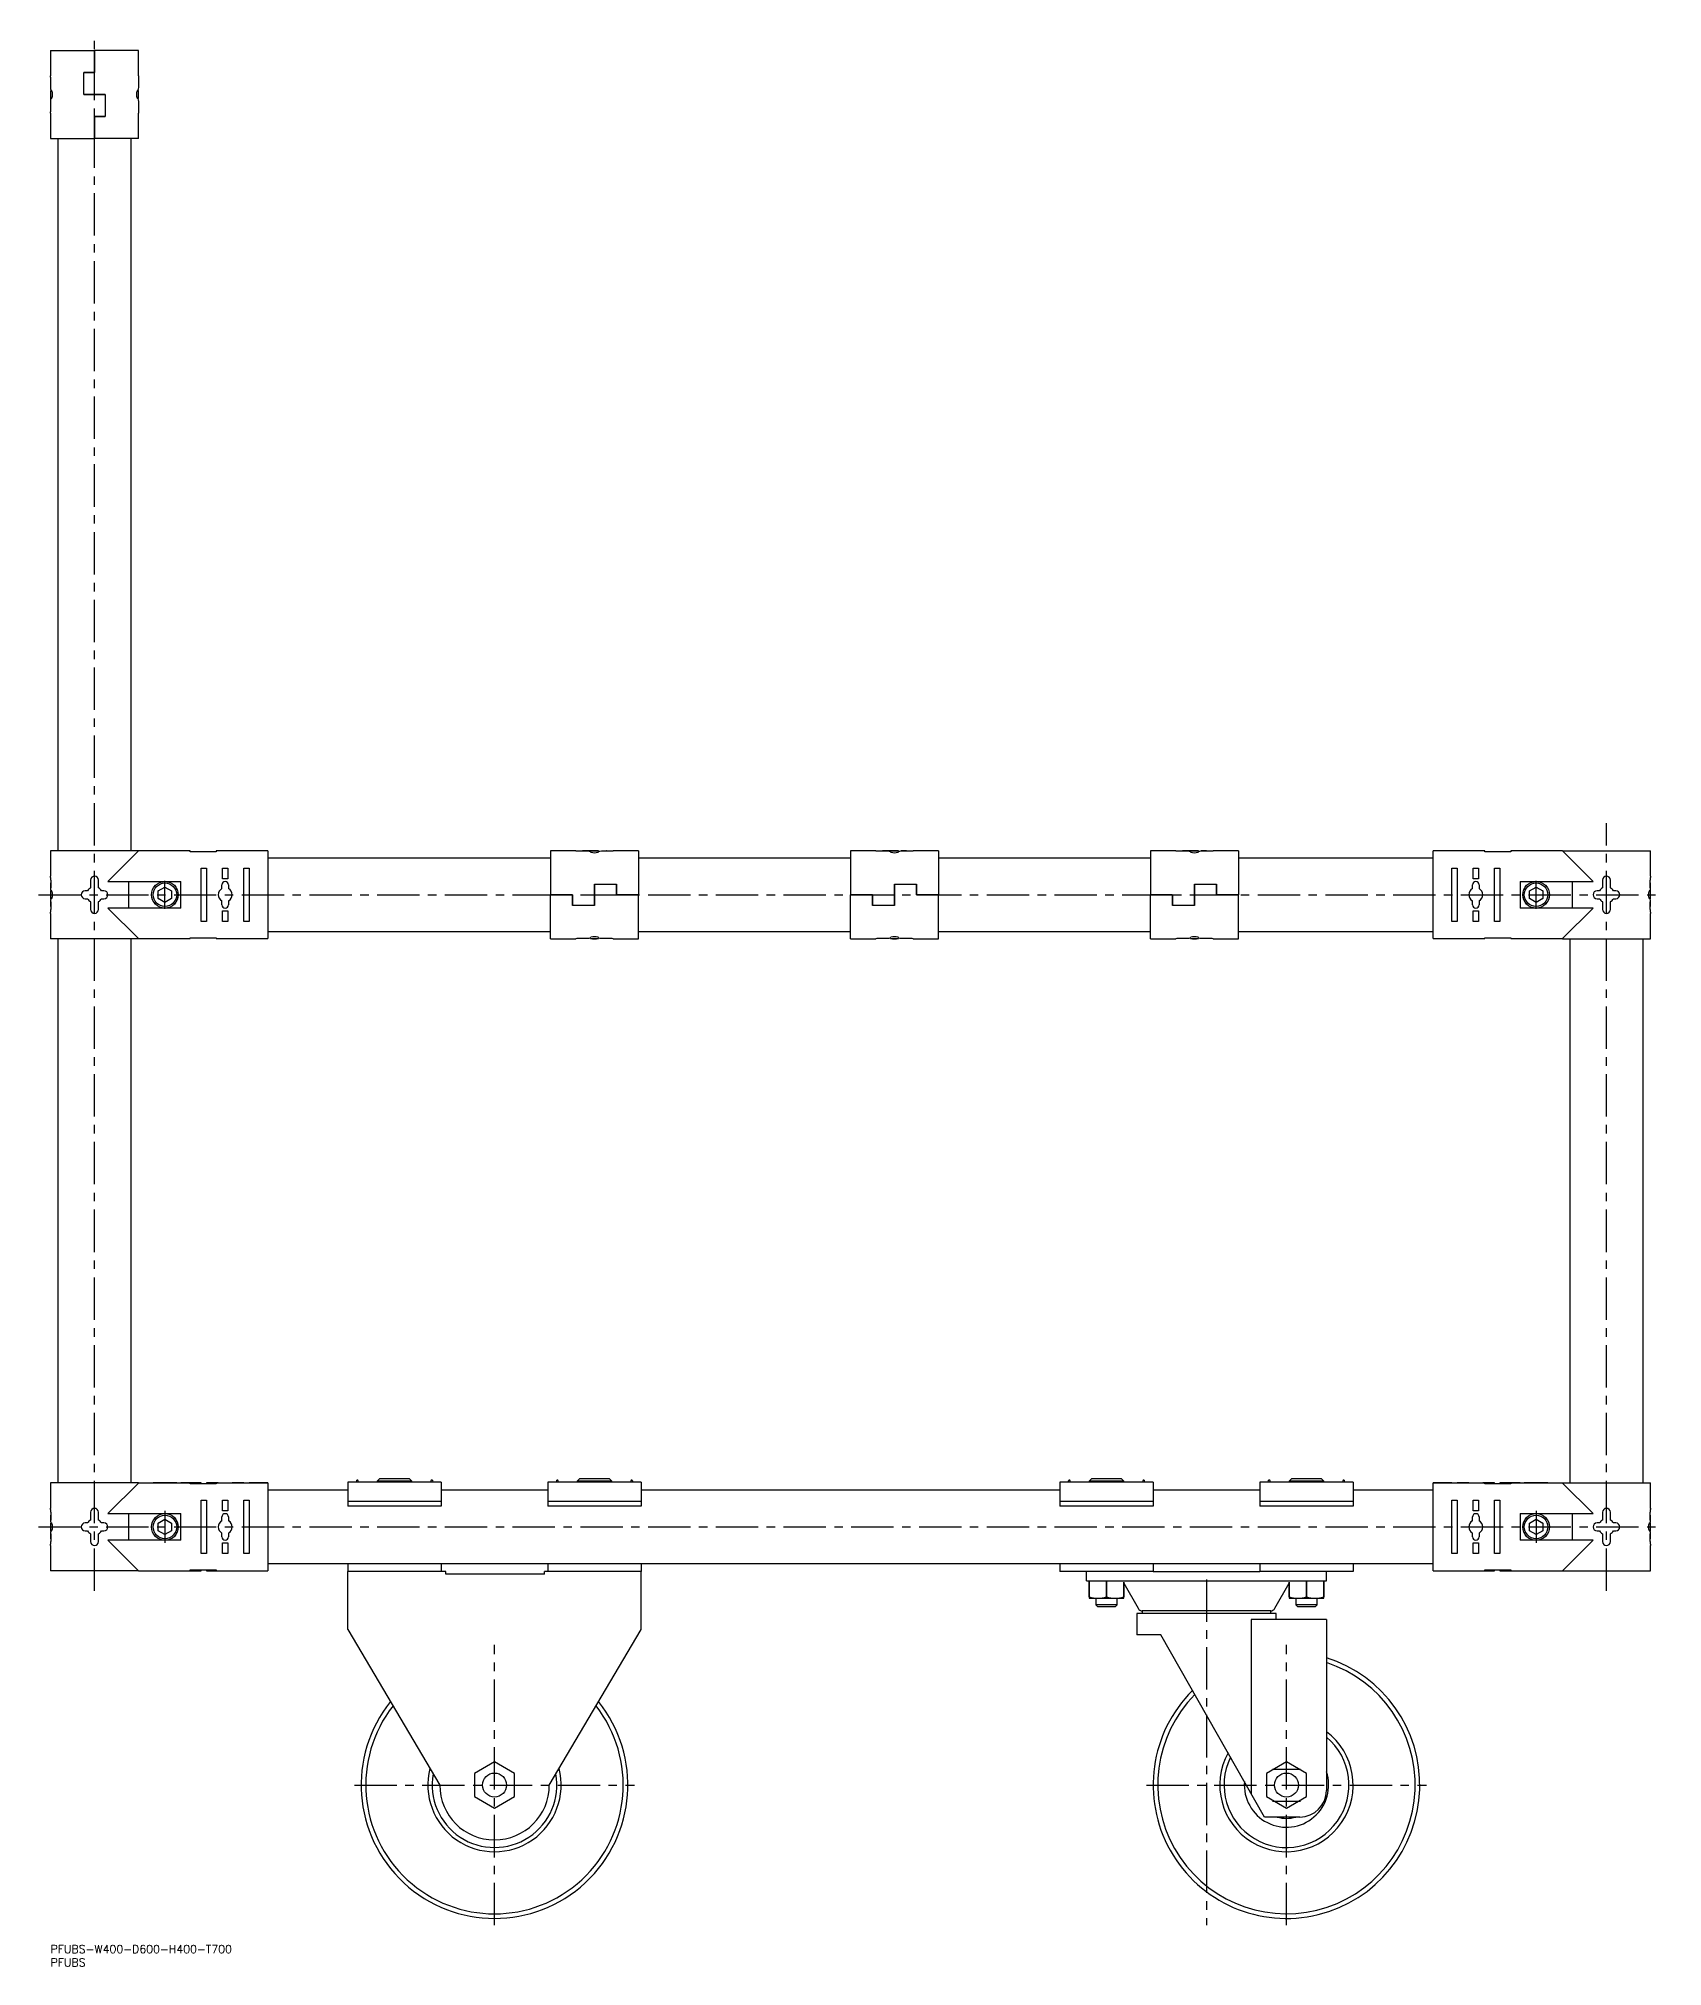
# Model space of a CAD drawing. Extents: x -4 to 1194, y -14 to 1252.
# Drawn here: x -4 to 604, y -8 to 715 of the extents above; entities that cross this region are included whole.
import ezdxf

# ---------------------------------------------------------------- set-up
doc = ezdxf.new("R2010")
doc.units = 0
doc.header["$LTSCALE"] = 0.5
doc.linetypes.add('CENTER', pattern=[50.8, 31.75, -6.35, 6.35, -6.35])
for name, color, linetype in [('MSM_CENTER', 1, 'CENTER'), ('MSM_CONTINUOUS', 7, 'CONTINUOUS'), ('MSM_PART_NUMBER', 7, 'CONTINUOUS')]:
    doc.layers.add(name, color=color, linetype=linetype)
doc.styles.get("Standard").update_dxf_attribs({"font": 'txt.shx', "height": 3, "bigfont": 'bigfont.shx'})

msp = doc.modelspace()

# ---------------------------------------------------------------- linework, layer by layer
at = {"layer": 'MSM_CENTER'}
for p, q in [((16.5, 132.82), (16.5, 714.7)), ((583.5, 132.82), (583.5, 420.6)), ((42.9, 388.5), (42.9, 399)), ((557.1, 388.5), (557.1, 399)), ((-4.5, 393.75), (604.5, 393.75)), ((42.9, 162.75), (42.9, 150.75)), ((557.1, 162.75), (557.1, 150.75)), ((-4.5, 156.75), (604.5, 156.75)), ((433.5, 137.06), (433.5, 7.5)), ((166.5, 7.5), (166.5, 112.5)), ((463.5, 7.5), (463.5, 112.5)), ((458.25, 66), (468.75, 66)), ((114, 60), (219, 60)), ((411, 60), (516, 60)), ((458.25, 54), (468.75, 54))]:
    msp.add_line(p, q, dxfattribs=at)
at = {"layer": 'MSM_CONTINUOUS'}
for p, q in [((0, 710.25), (0, 700.73)), ((0, 710.25), (16.5, 710.25)), ((16.5, 710.25), (16.5, 702)), ((33, 710.25), (16.5, 710.25)), ((16.5, 702), (16.5, 710.25)), ((33, 700.73), (33, 710.25)), ((16.5, 702), (12.5, 702)), ((12.5, 693.75), (12.5, 702)), ((12.5, 693.75), (12.5, 702)), ((12.5, 702), (16.5, 702)), ((0.07, 698.22), (0, 698.15)), ((0, 698.15), (0, 696.15)), ((0, 695.1), (0, 689.35)), ((0.07, 696.35), (0.07, 699.25)), ((0.07, 695.25), (0.38, 695.25)), ((32.93, 695.25), (32.62, 695.25)), ((32.93, 699.25), (32.93, 696.35)), ((0, 689.35), (0.07, 689.28)), ((0, 686.77), (0, 677.25)), ((0.07, 692.25), (0.38, 692.25)), ((0.07, 688.25), (0.07, 691.15)), ((12.5, 693.75), (20.5, 693.75)), ((20.5, 693.75), (12.5, 693.75)), ((20.5, 693.75), (20.5, 685.5)), ((20.5, 693.75), (20.5, 685.5)), ((32.93, 692.25), (32.62, 692.25)), ((32.93, 691.15), (32.93, 688.25)), ((33, 677.25), (33, 686.77)), ((16.5, 685.5), (16.5, 677.25)), ((20.5, 685.5), (16.5, 685.5)), ((16.5, 677.25), (16.5, 685.5)), ((16.5, 685.5), (20.5, 685.5)), ((0, 677.25), (16.5, 677.25)), ((2.75, 677.25), (2.75, 410.25)), ((33, 677.25), (16.5, 677.25)), ((30.25, 410.25), (30.25, 677.25)), ((32.93, 410.25), (0, 410.25)), ((0, 410.25), (0, 400.73)), ((32.93, 410.18), (21.5, 398.75)), ((32.93, 410.25), (32.93, 410.18)), ((52.4, 410.18), (32.93, 410.18)), ((52.4, 409.87), (52.4, 410.18)), ((62.1, 409.87), (52.4, 409.87)), ((81.5, 410.18), (62.1, 410.18)), ((62.1, 410.18), (62.1, 409.87)), ((81.5, 410.18), (81.5, 377.32)), ((187.5, 407.5), (81.5, 407.5)), ((197.02, 410.25), (187.5, 410.25)), ((187.5, 410.25), (187.5, 393.75)), ((198.5, 410.18), (201.4, 410.18)), ((199.6, 410.25), (199.53, 410.18)), ((205.35, 410.25), (199.6, 410.25)), ((202.5, 410.18), (202.5, 409.87)), ((202.5, 410.18), (205.5, 410.18)), ((202.5, 409.87), (202.51, 409.84)), ((202.5, 409.87), (202.51, 409.84)), ((202.51, 409.84), (202.65, 409.72)), ((202.51, 409.84), (202.65, 409.72)), ((205.49, 409.84), (205.35, 409.72)), ((205.5, 409.87), (205.49, 409.84)), ((205.5, 410.18), (205.5, 409.87)), ((206.6, 410.18), (209.5, 410.18)), ((208.47, 410.18), (208.4, 410.25)), ((220.5, 410.25), (210.98, 410.25)), ((220.5, 410.25), (220.5, 393.75)), ((300, 407.5), (220.5, 407.5)), ((309.52, 410.25), (300, 410.25)), ((300, 410.25), (300, 393.75)), ((311, 410.18), (313.9, 410.18)), ((312.1, 410.25), (312.03, 410.18)), ((317.95, 410.25), (312.1, 410.25)), ((315, 410.18), (315, 409.87)), ((315, 410.18), (318, 410.18)), ((315, 409.87), (315.01, 409.84)), ((315, 409.87), (315.01, 409.84)), ((315.01, 409.84), (315.15, 409.72)), ((315.01, 409.84), (315.15, 409.72)), ((317.99, 409.84), (317.85, 409.72)), ((318, 409.87), (317.99, 409.84)), ((318, 410.18), (318, 409.87)), ((320.9, 410.25), (318.9, 410.25)), ((319.1, 410.18), (322, 410.18)), ((320.97, 410.18), (320.9, 410.25)), ((333, 410.25), (323.48, 410.25)), ((333, 410.25), (333, 393.75)), ((412.5, 407.5), (333, 407.5)), ((422.02, 410.25), (412.5, 410.25)), ((412.5, 410.25), (412.5, 393.75)), ((423.5, 410.18), (426.4, 410.18)), ((424.6, 410.25), (424.53, 410.18)), ((430.45, 410.25), (424.6, 410.25)), ((427.5, 410.18), (427.5, 409.87)), ((427.5, 410.18), (430.5, 410.18)), ((427.5, 409.87), (427.51, 409.84)), ((427.5, 409.87), (427.51, 409.84)), ((427.51, 409.84), (427.65, 409.72)), ((427.51, 409.84), (427.65, 409.72)), ((430.49, 409.84), (430.35, 409.72)), ((430.5, 409.87), (430.49, 409.84)), ((430.5, 410.18), (430.5, 409.87)), ((433.4, 410.25), (431.4, 410.25)), ((431.6, 410.18), (434.5, 410.18)), ((433.47, 410.18), (433.4, 410.25)), ((445.5, 410.25), (435.98, 410.25)), ((445.5, 410.25), (445.5, 393.75)), ((518.5, 407.5), (445.5, 407.5)), ((537.9, 410.18), (518.5, 410.18)), ((518.5, 377.32), (518.5, 410.18)), ((537.9, 409.87), (537.9, 410.18)), ((547.6, 409.87), (537.9, 409.87)), ((567.07, 410.18), (547.6, 410.18)), ((547.6, 410.18), (547.6, 409.87)), ((567.07, 410.25), (600, 410.25)), ((567.07, 410.18), (567.07, 410.25)), ((578.5, 398.75), (567.07, 410.18)), ((600, 400.73), (600, 410.25)), ((0.07, 398.22), (0, 398.15)), ((0, 398.15), (0, 396.06)), ((0.07, 399.25), (0.07, 396.35)), ((15, 399.25), (15, 396.35)), ((18, 396.35), (18, 399.25)), ((21.5, 398.75), (48.9, 398.75)), ((29.23, 398.75), (29.23, 388.75)), ((48.9, 388.75), (48.9, 398.75)), ((56.5, 383.75), (56.5, 403.75)), ((56.5, 403.75), (58.5, 403.75)), ((58.5, 403.75), (58.5, 383.75)), ((64.25, 396.03), (64.25, 397.5)), ((64.5, 399.75), (64.5, 403.75)), ((64.5, 403.75), (66.5, 403.75)), ((66.5, 399.75), (64.5, 399.75)), ((66.5, 403.75), (66.5, 399.75)), ((66.75, 397.5), (66.75, 396.03)), ((72.5, 383.75), (72.5, 403.75)), ((72.5, 403.75), (74.5, 403.75)), ((74.5, 403.75), (74.5, 383.75)), ((204, 397.75), (204, 389.75)), ((204, 397.75), (212.25, 397.75)), ((204, 389.75), (204, 397.75)), ((204, 397.75), (212.25, 397.75)), ((212.25, 393.75), (212.25, 397.75)), ((212.25, 397.75), (212.25, 393.75)), ((316.5, 397.75), (324.75, 397.75)), ((316.5, 397.75), (316.5, 389.75)), ((316.5, 389.75), (316.5, 397.75)), ((316.5, 397.75), (324.75, 397.75)), ((324.75, 393.75), (324.75, 397.75)), ((324.75, 397.75), (324.75, 393.75)), ((429, 397.75), (429, 389.75)), ((429, 397.75), (437.25, 397.75)), ((429, 389.75), (429, 397.75)), ((429, 397.75), (437.25, 397.75)), ((437.25, 393.75), (437.25, 397.75)), ((437.25, 397.75), (437.25, 393.75)), ((525.5, 383.75), (525.5, 403.75)), ((525.5, 403.75), (527.5, 403.75)), ((527.5, 403.75), (527.5, 383.75)), ((533.25, 396.03), (533.25, 397.5)), ((533.5, 399.75), (533.5, 403.75)), ((533.5, 403.75), (535.5, 403.75)), ((535.5, 399.75), (533.5, 399.75)), ((535.5, 403.75), (535.5, 399.75)), ((535.75, 397.5), (535.75, 396.03)), ((541.5, 383.75), (541.5, 403.75)), ((541.5, 403.75), (543.5, 403.75)), ((543.5, 403.75), (543.5, 383.75)), ((551.1, 398.75), (551.1, 388.75)), ((551.1, 398.75), (578.5, 398.75)), ((570.77, 388.75), (570.77, 398.75)), ((582, 399.25), (582, 396.35)), ((585, 396.35), (585, 399.25)), ((599.93, 396.35), (599.93, 399.25)), ((600, 398.15), (599.93, 398.22)), ((600, 396.06), (600, 398.15)), ((0, 395.29), (0, 392.07)), ((0, 391.44), (0, 389.35)), ((0.07, 391.15), (0.07, 388.25)), ((0.21, 395.25), (0.38, 395.25)), ((0.38, 392.25), (0.21, 392.25)), ((13.9, 395.25), (13, 395.25)), ((13, 392.25), (13.9, 392.25)), ((15, 391.15), (15, 388.25)), ((18, 388.25), (18, 391.15)), ((20, 395.25), (19.1, 395.25)), ((19.1, 392.25), (20, 392.25)), ((40.4, 395.19), (42.9, 396.64)), ((40.4, 392.31), (40.4, 395.19)), ((42.9, 390.86), (40.4, 392.31)), ((42.9, 396.64), (45.4, 395.19)), ((45.4, 392.31), (42.9, 390.86)), ((45.4, 395.19), (45.4, 392.31)), ((64.25, 390), (64.25, 391.47)), ((66.75, 391.47), (66.75, 390)), ((195.75, 393.75), (187.5, 393.75)), ((187.5, 377.25), (187.5, 393.75)), ((187.5, 393.75), (195.75, 393.75)), ((195.75, 389.75), (195.75, 393.75)), ((195.75, 393.75), (195.75, 389.75)), ((220.5, 393.75), (212.25, 393.75)), ((212.25, 393.75), (220.5, 393.75)), ((220.5, 377.25), (220.5, 393.75)), ((308.25, 393.75), (300, 393.75)), ((300, 377.25), (300, 393.75)), ((300, 393.75), (308.25, 393.75)), ((308.25, 389.75), (308.25, 393.75)), ((308.25, 393.75), (308.25, 389.75)), ((333, 393.75), (324.75, 393.75)), ((324.75, 393.75), (333, 393.75)), ((333, 377.25), (333, 393.75)), ((420.75, 393.75), (412.5, 393.75)), ((412.5, 377.25), (412.5, 393.75)), ((412.5, 393.75), (420.75, 393.75)), ((420.75, 389.75), (420.75, 393.75)), ((420.75, 393.75), (420.75, 389.75)), ((445.5, 393.75), (437.25, 393.75)), ((437.25, 393.75), (445.5, 393.75)), ((445.5, 377.25), (445.5, 393.75)), ((533.25, 390), (533.25, 391.47)), ((535.75, 391.47), (535.75, 390)), ((554.6, 395.19), (557.1, 396.64)), ((554.6, 392.31), (554.6, 395.19)), ((557.1, 390.86), (554.6, 392.31)), ((557.1, 396.64), (559.6, 395.19)), ((559.6, 392.31), (557.1, 390.86)), ((559.6, 395.19), (559.6, 392.31)), ((580.9, 395.25), (580, 395.25)), ((580, 392.25), (580.9, 392.25)), ((582, 391.15), (582, 388.25)), ((585, 388.25), (585, 391.15)), ((587, 395.25), (586.1, 395.25)), ((586.1, 392.25), (587, 392.25)), ((599.62, 395.25), (599.79, 395.25)), ((599.79, 392.25), (599.62, 392.25)), ((599.93, 388.25), (599.93, 391.15)), ((600, 392.21), (600, 395.43)), ((600, 389.35), (600, 391.44)), ((0, 389.35), (0.07, 389.28)), ((0, 386.77), (0, 377.25)), ((48.9, 388.75), (21.5, 388.75)), ((21.5, 388.75), (32.93, 377.32)), ((58.5, 383.75), (56.5, 383.75)), ((64.5, 383.75), (64.5, 387.75)), ((64.5, 387.75), (66.5, 387.75)), ((66.5, 383.75), (64.5, 383.75)), ((66.5, 387.75), (66.5, 383.75)), ((74.5, 383.75), (72.5, 383.75)), ((204, 389.75), (195.75, 389.75)), ((204, 389.75), (195.75, 389.75)), ((316.5, 389.75), (308.25, 389.75)), ((316.5, 389.75), (308.25, 389.75)), ((429, 389.75), (420.75, 389.75)), ((429, 389.75), (420.75, 389.75)), ((527.5, 383.75), (525.5, 383.75)), ((533.5, 387.75), (535.5, 387.75)), ((533.5, 383.75), (533.5, 387.75)), ((535.5, 383.75), (533.5, 383.75)), ((535.5, 387.75), (535.5, 383.75)), ((543.5, 383.75), (541.5, 383.75)), ((578.5, 388.75), (551.1, 388.75)), ((567.07, 377.32), (578.5, 388.75)), ((599.93, 389.28), (600, 389.35)), ((600, 377.25), (600, 386.77)), ((32.93, 377.25), (0, 377.25)), ((2.75, 377.25), (2.75, 173.25)), ((30.25, 173.25), (30.25, 377.25)), ((32.93, 377.32), (52.4, 377.32)), ((32.93, 377.32), (32.93, 377.25)), ((52.4, 377.32), (52.4, 377.63)), ((52.4, 377.63), (62.1, 377.63)), ((62.1, 377.63), (62.1, 377.32)), ((62.1, 377.32), (81.5, 377.32)), ((81.5, 380), (187.5, 380)), ((187.5, 377.25), (197.02, 377.25)), ((201.4, 377.32), (198.5, 377.32)), ((202.5, 377.63), (202.51, 377.66)), ((202.5, 377.63), (202.51, 377.66)), ((202.5, 377.32), (202.5, 377.63)), ((202.5, 377.32), (205.5, 377.32)), ((202.51, 377.66), (202.65, 377.78)), ((202.51, 377.66), (202.65, 377.78)), ((205.49, 377.66), (205.35, 377.78)), ((205.5, 377.63), (205.49, 377.66)), ((205.5, 377.32), (205.5, 377.63)), ((209.5, 377.32), (206.6, 377.32)), ((210.98, 377.25), (220.5, 377.25)), ((220.5, 380), (300, 380)), ((300, 377.25), (309.52, 377.25)), ((313.9, 377.32), (311, 377.32)), ((315, 377.63), (315.01, 377.66)), ((315, 377.63), (315.01, 377.66)), ((315, 377.32), (315, 377.63)), ((315, 377.32), (318, 377.32)), ((315.01, 377.66), (315.15, 377.78)), ((315.01, 377.66), (315.15, 377.78)), ((317.99, 377.66), (317.85, 377.78)), ((318, 377.63), (317.99, 377.66)), ((318, 377.32), (318, 377.63)), ((322, 377.32), (319.1, 377.32)), ((323.48, 377.25), (333, 377.25)), ((333, 380), (412.5, 380)), ((412.5, 377.25), (422.02, 377.25)), ((426.4, 377.32), (423.5, 377.32)), ((427.5, 377.63), (427.51, 377.66)), ((427.5, 377.63), (427.51, 377.66)), ((427.5, 377.32), (427.5, 377.63)), ((427.5, 377.32), (430.5, 377.32)), ((427.51, 377.66), (427.65, 377.78)), ((427.51, 377.66), (427.65, 377.78)), ((430.49, 377.66), (430.35, 377.78)), ((430.5, 377.63), (430.49, 377.66)), ((430.5, 377.32), (430.5, 377.63)), ((434.5, 377.32), (431.6, 377.32)), ((435.98, 377.25), (445.5, 377.25)), ((445.5, 380), (518.5, 380)), ((518.5, 377.32), (537.9, 377.32)), ((537.9, 377.32), (537.9, 377.63)), ((537.9, 377.63), (547.6, 377.63)), ((547.6, 377.63), (547.6, 377.32)), ((547.6, 377.32), (567.07, 377.32)), ((567.07, 377.25), (567.07, 377.32)), ((567.07, 377.25), (600, 377.25)), ((569.75, 377.25), (569.75, 173.25)), ((597.25, 173.25), (597.25, 377.25)), ((111.5, 173.5), (111.5, 164.6)), ((146.5, 173.5), (111.5, 173.5)), ((114.69, 173.5), (114.82, 174.25)), ((115.2, 174.25), (114.82, 174.25)), ((115.49, 173.5), (115.2, 174.25)), ((123.37, 174.75), (122.5, 173.88)), ((122.5, 173.88), (122.5, 173.5)), ((135.5, 173.88), (122.5, 173.88)), ((134.63, 174.75), (123.37, 174.75)), ((135.5, 173.88), (134.63, 174.75)), ((135.5, 173.5), (135.5, 173.88)), ((142.8, 174.25), (142.51, 173.5)), ((143.18, 174.25), (142.8, 174.25)), ((143.18, 174.25), (143.31, 173.5)), ((146.5, 173.5), (146.5, 164.6)), ((186.5, 173.5), (186.5, 164.6)), ((221.5, 173.5), (186.5, 173.5)), ((189.69, 173.5), (189.82, 174.25)), ((190.2, 174.25), (189.82, 174.25)), ((190.49, 173.5), (190.2, 174.25)), ((198.37, 174.75), (197.5, 173.88)), ((197.5, 173.88), (197.5, 173.5)), ((210.5, 173.88), (197.5, 173.88)), ((209.63, 174.75), (198.37, 174.75)), ((210.5, 173.88), (209.63, 174.75)), ((210.5, 173.5), (210.5, 173.88)), ((217.8, 174.25), (217.51, 173.5)), ((218.18, 174.25), (217.8, 174.25)), ((218.18, 174.25), (218.31, 173.5)), ((221.5, 173.5), (221.5, 164.6)), ((413.5, 173.5), (378.5, 173.5)), ((378.5, 173.5), (378.5, 164.6)), ((381.69, 173.5), (381.82, 174.25)), ((382.2, 174.25), (381.82, 174.25)), ((382.49, 173.5), (382.2, 174.25)), ((390.37, 174.75), (389.5, 173.88)), ((389.5, 173.88), (389.5, 173.5)), ((402.5, 173.88), (389.5, 173.88)), ((401.63, 174.75), (390.37, 174.75)), ((402.5, 173.88), (401.63, 174.75)), ((402.5, 173.5), (402.5, 173.88)), ((409.8, 174.25), (409.51, 173.5)), ((410.18, 174.25), (409.8, 174.25)), ((410.18, 174.25), (410.31, 173.5)), ((413.5, 173.5), (413.5, 164.6)), ((488.5, 173.5), (453.5, 173.5)), ((453.5, 173.5), (453.5, 164.6)), ((456.69, 173.5), (456.82, 174.25)), ((457.2, 174.25), (456.82, 174.25)), ((457.49, 173.5), (457.2, 174.25)), ((465.37, 174.75), (464.5, 173.88)), ((464.5, 173.88), (464.5, 173.5)), ((477.5, 173.88), (464.5, 173.88)), ((476.63, 174.75), (465.37, 174.75)), ((477.5, 173.88), (476.63, 174.75)), ((477.5, 173.5), (477.5, 173.88)), ((484.8, 174.25), (484.51, 173.5)), ((485.18, 174.25), (484.8, 174.25)), ((485.18, 174.25), (485.31, 173.5)), ((488.5, 173.5), (488.5, 164.6)), ((32.93, 173.25), (0, 173.25)), ((0, 173.25), (0, 163.73)), ((32.93, 173.18), (21.5, 161.75)), ((32.93, 173.25), (32.93, 173.18)), ((52.4, 173.18), (32.93, 173.18)), ((38.5, 173.25), (38.43, 173.18)), ((47.3, 173.25), (38.5, 173.25)), ((47.37, 173.18), (47.3, 173.25)), ((48.9, 173.18), (48.9, 173.25)), ((56.5, 173.25), (48.9, 173.25)), ((52.4, 172.87), (52.4, 173.18)), ((62.1, 172.87), (52.4, 172.87)), ((56.5, 172.87), (56.5, 173.25)), ((56.5, 146.75), (56.5, 166.75)), ((56.5, 166.75), (58.5, 166.75)), ((62.92, 173.25), (58.5, 173.25)), ((58.5, 173.25), (58.5, 172.87)), ((58.5, 166.75), (58.5, 146.75)), ((81.5, 173.18), (62.1, 173.18)), ((62.1, 173.18), (62.1, 172.87)), ((64.5, 162.75), (64.5, 166.75)), ((64.5, 166.75), (66.5, 166.75)), ((66.5, 166.75), (66.5, 162.75)), ((72.5, 173.25), (68.08, 173.25)), ((72.5, 173.18), (72.5, 173.25)), ((72.5, 146.75), (72.5, 166.75)), ((72.5, 166.75), (74.5, 166.75)), ((81.5, 173.25), (74.5, 173.25)), ((74.5, 173.25), (74.5, 173.18)), ((74.5, 166.75), (74.5, 146.75)), ((81.5, 173.25), (81.5, 173.18)), ((81.5, 173.18), (81.5, 140.32)), ((111.5, 170.5), (81.5, 170.5)), ((146.5, 166.32), (111.5, 166.32)), ((186.5, 170.5), (146.5, 170.5)), ((221.5, 166.32), (186.5, 166.32)), ((378.5, 170.5), (221.5, 170.5)), ((413.5, 166.32), (378.5, 166.32)), ((453.5, 170.5), (413.5, 170.5)), ((488.5, 166.32), (453.5, 166.32)), ((518.5, 170.5), (488.5, 170.5)), ((518.5, 173.18), (518.5, 173.25)), ((525.5, 173.25), (518.5, 173.25)), ((537.9, 173.18), (518.5, 173.18)), ((518.5, 140.32), (518.5, 173.18)), ((525.5, 173.18), (525.5, 173.25)), ((525.5, 146.75), (525.5, 166.75)), ((525.5, 166.75), (527.5, 166.75)), ((531.92, 173.25), (527.5, 173.25)), ((527.5, 173.25), (527.5, 173.18)), ((527.5, 166.75), (527.5, 146.75)), ((533.5, 162.75), (533.5, 166.75)), ((533.5, 166.75), (535.5, 166.75)), ((535.5, 166.75), (535.5, 162.75)), ((541.5, 173.25), (537.08, 173.25)), ((537.9, 172.87), (537.9, 173.18)), ((547.6, 172.87), (537.9, 172.87)), ((541.5, 172.87), (541.5, 173.25)), ((541.5, 146.75), (541.5, 166.75)), ((541.5, 166.75), (543.5, 166.75)), ((551.1, 173.25), (543.5, 173.25)), ((543.5, 173.25), (543.5, 172.87)), ((543.5, 166.75), (543.5, 146.75)), ((567.07, 173.18), (547.6, 173.18)), ((547.6, 173.18), (547.6, 172.87)), ((551.1, 173.25), (551.1, 173.18)), ((552.7, 173.25), (552.63, 173.18)), ((561.5, 173.25), (552.7, 173.25)), ((561.57, 173.18), (561.5, 173.25)), ((567.07, 173.25), (600, 173.25)), ((567.07, 173.18), (567.07, 173.25)), ((578.5, 161.75), (567.07, 173.18)), ((600, 163.73), (600, 173.25)), ((0.07, 161.22), (0, 161.15)), ((0, 161.15), (0, 159.06)), ((0.07, 162.25), (0.07, 159.35)), ((15, 162.25), (15, 159.35)), ((18, 159.35), (18, 162.25)), ((21.5, 161.75), (48.9, 161.75)), ((29.23, 161.75), (29.23, 151.75)), ((40.4, 158.19), (42.9, 159.64)), ((42.9, 159.64), (45.4, 158.19)), ((48.9, 151.75), (48.9, 161.75)), ((64.25, 159.03), (64.25, 160.5)), ((66.5, 162.75), (64.5, 162.75)), ((66.75, 160.5), (66.75, 159.03)), ((146.5, 164.6), (111.5, 164.6)), ((221.5, 164.6), (186.5, 164.6)), ((413.5, 164.6), (378.5, 164.6)), ((488.5, 164.6), (453.5, 164.6)), ((533.25, 159.03), (533.25, 160.5)), ((535.5, 162.75), (533.5, 162.75)), ((535.75, 160.5), (535.75, 159.03)), ((551.1, 161.75), (551.1, 151.75)), ((551.1, 161.75), (578.5, 161.75)), ((554.6, 158.19), (557.1, 159.64)), ((557.1, 159.64), (559.6, 158.19)), ((570.77, 151.75), (570.77, 161.75)), ((582, 162.25), (582, 159.35)), ((585, 159.35), (585, 162.25)), ((599.93, 159.35), (599.93, 162.25)), ((600, 161.15), (599.93, 161.22)), ((600, 159.06), (600, 161.15)), ((0, 158.17), (0, 155.2)), ((0, 154.29), (0, 152.35)), ((0, 152.35), (0.07, 152.28)), ((0.07, 154.15), (0.07, 151.25)), ((0.21, 158.25), (0.38, 158.25)), ((0.38, 155.25), (0.21, 155.25)), ((13.9, 158.25), (13, 158.25)), ((13, 155.25), (13.9, 155.25)), ((15, 154.15), (15, 151.25)), ((18, 151.25), (18, 154.15)), ((20, 158.25), (19.1, 158.25)), ((19.1, 155.25), (20, 155.25)), ((40.4, 155.31), (40.4, 158.19)), ((42.9, 153.86), (40.4, 155.31)), ((45.4, 155.31), (42.9, 153.86)), ((45.4, 158.19), (45.4, 155.31)), ((64.25, 153), (64.25, 154.47)), ((66.75, 154.47), (66.75, 153)), ((533.25, 153), (533.25, 154.47)), ((535.75, 154.47), (535.75, 153)), ((554.6, 155.31), (554.6, 158.19)), ((557.1, 153.86), (554.6, 155.31)), ((559.6, 155.31), (557.1, 153.86)), ((559.6, 158.19), (559.6, 155.31)), ((580.9, 158.25), (580, 158.25)), ((580, 155.25), (580.9, 155.25)), ((582, 154.15), (582, 151.25)), ((585, 151.25), (585, 154.15)), ((587, 158.25), (586.1, 158.25)), ((586.1, 155.25), (587, 155.25)), ((599.62, 158.25), (599.79, 158.25)), ((599.79, 155.25), (599.62, 155.25)), ((599.93, 151.25), (599.93, 154.15)), ((599.93, 152.28), (600, 152.35)), ((600, 155.21), (600, 158.43)), ((600, 152.35), (600, 154.44)), ((0, 149.77), (0, 140.25)), ((48.9, 151.75), (21.5, 151.75)), ((21.5, 151.75), (32.93, 140.32)), ((58.5, 146.75), (56.5, 146.75)), ((64.5, 146.75), (64.5, 150.75)), ((64.5, 150.75), (66.5, 150.75)), ((66.5, 146.75), (64.5, 146.75)), ((66.5, 150.75), (66.5, 146.75)), ((74.5, 146.75), (72.5, 146.75)), ((527.5, 146.75), (525.5, 146.75)), ((533.5, 150.75), (535.5, 150.75)), ((533.5, 146.75), (533.5, 150.75)), ((535.5, 146.75), (533.5, 146.75)), ((535.5, 150.75), (535.5, 146.75)), ((543.5, 146.75), (541.5, 146.75)), ((578.5, 151.75), (551.1, 151.75)), ((567.07, 140.32), (578.5, 151.75)), ((600, 140.25), (600, 149.77)), ((32.93, 140.25), (0, 140.25)), ((32.93, 140.32), (52.4, 140.32)), ((32.93, 140.32), (32.93, 140.25)), ((48.9, 140.25), (48.9, 140.32)), ((48.9, 140.25), (56.5, 140.25)), ((52.4, 140.32), (52.4, 140.63)), ((52.4, 140.63), (62.1, 140.63)), ((56.5, 140.25), (56.5, 140.63)), ((58.5, 140.63), (58.5, 140.25)), ((58.5, 140.25), (62.92, 140.25)), ((62.1, 140.63), (62.1, 140.32)), ((62.1, 140.32), (81.5, 140.32)), ((68.08, 140.25), (72.5, 140.25)), ((72.5, 140.25), (72.5, 140.32)), ((74.5, 140.32), (74.5, 140.25)), ((74.5, 140.25), (81.5, 140.25)), ((81.5, 143), (111.5, 143)), ((81.5, 140.32), (81.5, 140.25)), ((111.5, 143), (111.5, 140)), ((111.5, 143), (146.5, 143)), ((146.5, 140), (111.5, 140)), ((111.5, 118.33), (111.5, 140)), ((146.5, 143), (186.5, 143)), ((146.5, 143), (146.5, 140)), ((148.21, 140), (146.5, 140)), ((148.21, 139), (148.21, 140)), ((185.21, 139), (148.21, 139)), ((186.5, 140), (185.21, 140)), ((185.21, 139), (185.21, 140)), ((186.5, 143), (186.5, 140)), ((186.5, 143), (221.5, 143)), ((221.5, 140), (186.5, 140)), ((221.5, 143), (378.5, 143)), ((221.5, 143), (221.5, 140)), ((221.5, 118.33), (221.5, 140)), ((378.5, 143), (378.5, 140)), ((378.5, 143), (413.5, 143)), ((413.5, 140), (378.5, 140)), ((388.5, 136.5), (388.5, 140)), ((413.5, 143), (453.5, 143)), ((413.5, 143), (413.5, 140)), ((413.5, 140), (453.5, 140)), ((453.5, 143), (453.5, 140)), ((453.5, 143), (488.5, 143)), ((488.5, 140), (453.5, 140)), ((478.5, 136.5), (478.5, 140)), ((488.5, 143), (518.5, 143)), ((488.5, 143), (488.5, 140)), ((518.5, 140.25), (518.5, 140.32)), ((518.5, 140.32), (537.9, 140.32)), ((518.5, 140.25), (525.5, 140.25)), ((525.5, 140.25), (525.5, 140.32)), ((527.5, 140.32), (527.5, 140.25)), ((527.5, 140.25), (531.92, 140.25)), ((537.08, 140.25), (541.5, 140.25)), ((537.9, 140.32), (537.9, 140.63)), ((537.9, 140.63), (547.6, 140.63)), ((541.5, 140.25), (541.5, 140.63)), ((543.5, 140.63), (543.5, 140.25)), ((543.5, 140.25), (551.1, 140.25)), ((547.6, 140.63), (547.6, 140.32)), ((547.6, 140.32), (567.07, 140.32)), ((551.1, 140.32), (551.1, 140.25)), ((567.07, 140.25), (567.07, 140.32)), ((567.07, 140.25), (600, 140.25)), ((388.5, 136.5), (478.5, 136.5)), ((389.5, 136.5), (389.5, 130)), ((389.51, 130.58), (389.51, 136.5)), ((395.99, 136.5), (395.99, 130.58)), ((396.01, 130.58), (396.01, 136.5)), ((402.49, 136.04), (402.49, 130.58)), ((402.5, 130), (402.5, 136.02)), ((402.5, 135.62), (407.84, 126.26)), ((459.16, 126.26), (464.5, 135.62)), ((464.5, 136.02), (464.5, 130)), ((464.51, 130.58), (464.51, 136.04)), ((470.99, 136.5), (470.99, 130.58)), ((471.01, 130.58), (471.01, 136.5)), ((477.49, 136.5), (477.49, 130.58)), ((477.5, 130), (477.5, 136.5)), ((389.5, 130), (402.5, 130)), ((392, 130), (392, 127.52)), ((392, 127.52), (392.77, 126.75)), ((400, 127.52), (392, 127.52)), ((399.23, 126.75), (392.77, 126.75)), ((399.23, 126.75), (400, 127.52)), ((400, 127.52), (400, 130)), ((407.4, 124.25), (407.4, 116.25)), ((459.6, 124.25), (407.4, 124.25)), ((409.4, 125.25), (409.4, 124.25)), ((457.6, 125.25), (409.4, 125.25)), ((457.6, 124.25), (457.6, 125.25)), ((459.6, 122), (459.6, 124.25)), ((464.5, 130), (477.5, 130)), ((467, 130), (467, 127.52)), ((467, 127.52), (467.77, 126.75)), ((475, 127.52), (467, 127.52)), ((474.23, 126.75), (467.77, 126.75)), ((474.23, 126.75), (475, 127.52)), ((475, 127.52), (475, 130)), ((111.5, 118.33), (145.95, 60)), ((187.05, 60), (221.5, 118.33)), ((416.36, 116.25), (407.4, 116.25)), ((455.32, 48), (416.36, 116.25)), ((478.5, 122), (450.27, 122)), ((450.27, 122), (450.27, 56.84)), ((478.5, 122), (478.5, 58)), ((166.5, 68.66), (159, 64.33)), ((174, 64.33), (166.5, 68.66)), ((463.5, 68.66), (456, 64.33)), ((471, 64.33), (463.5, 68.66)), ((159, 64.33), (159, 55.67)), ((174, 55.67), (174, 64.33)), ((456, 64.33), (456, 55.67)), ((471, 55.67), (471, 64.33)), ((159, 55.67), (166.5, 51.34)), ((166.5, 51.34), (174, 55.67)), ((456, 55.67), (463.5, 51.34)), ((463.5, 51.34), (471, 55.67)), ((468.5, 48), (455.32, 48))]:
    msp.add_line(p, q, dxfattribs=at)
for centre, radius in [((42.9, 393.75), 5), ((42.9, 393.75), 4.4), ((557.1, 393.75), 5), ((557.1, 393.75), 4.4), ((42.9, 156.75), 5), ((42.9, 156.75), 4.4), ((557.1, 156.75), 5), ((557.1, 156.75), 4.4), ((166.5, 60), 4.5), ((463.5, 60), 4.5)]:
    msp.add_circle(centre, radius, dxfattribs=at)
for centre, radius, start, end in [((-8.64, 699.6), 8.71, 357.72317, 7.36426), ((16.5, 693.75), 16.5, 174.78409, 180), ((-16.8, 693.68), 17.08, 5.28075, 8.9946), ((0.36, 695.13), 0.125, 67.03896, 84.72823), ((-0.17, 694.63), 0.844, 33.6358, 46.3343), ((-3.08, 693.77), 3.85, 359.72897, 20.20102), ((36.08, 693.77), 3.85, 159.79898, 180.27103), ((33.17, 694.63), 0.844, 133.6657, 146.3642), ((32.64, 695.13), 0.125, 95.27177, 112.96104), ((49.8, 693.68), 17.08, 171.0054, 174.71925), ((41.64, 699.6), 8.71, 172.63574, 182.27683), ((16.5, 693.75), 16.5, 0, 5.21591), ((16.5, 693.75), 16.5, 180, 185.21591), ((-15.75, 688.24), 15.82, 354.67213, 0.04495), ((-16.71, 693.81), 16.99, 350.99616, 354.72848), ((0.36, 692.37), 0.125, 275.27177, 292.96104), ((0.36, 692.37), 0.125, 275.27177, 292.96104), ((-0.17, 692.87), 0.844, 313.6657, 326.3642), ((-3.08, 693.73), 3.85, 339.79898, 0.27103), ((36.08, 693.73), 3.85, 179.72897, 200.20102), ((33.17, 692.87), 0.844, 213.6358, 226.3343), ((32.64, 692.37), 0.125, 247.03896, 264.72823), ((49.71, 693.81), 16.99, 185.27152, 189.00384), ((16.5, 693.75), 16.5, 354.78409, 0), ((48.75, 688.24), 15.82, 179.95505, 185.32787), ((198.5, 426.71), 16.53, 264.78884, 269.99525), ((203.96, 426.13), 16.15, 260.89855, 264.82609), ((204, 393.32), 16.92, 84.91493, 95.08507), ((204, 413.44), 3.96, 250.08417, 289.91583), ((204.04, 426.13), 16.15, 275.17391, 279.10145), ((209.5, 426.72), 16.54, 270.00669, 275.20922), ((311, 426.71), 16.53, 264.78884, 269.99525), ((316.46, 426.13), 16.15, 260.89855, 264.82609), ((316.5, 393.32), 16.92, 84.91493, 95.08507), ((316.5, 413.44), 3.96, 250.08417, 289.91583), ((316.54, 426.13), 16.15, 275.17391, 279.10145), ((322, 426.72), 16.54, 270.00669, 275.20922), ((423.5, 426.71), 16.53, 264.78884, 269.99525), ((428.96, 426.13), 16.15, 260.89855, 264.82609), ((429, 393.32), 16.92, 84.91493, 95.08507), ((429, 413.44), 3.96, 250.08417, 289.91583), ((429.04, 426.13), 16.15, 275.17391, 279.10145), ((434.5, 426.72), 16.54, 270.00669, 275.20922), ((-16.51, 399.25), 16.58, 0.01286, 5.16934), ((16.5, 399.25), 1.48, 0, 180), ((65.5, 397.5), 1.23, 0, 180), ((534.5, 397.5), 1.23, 0, 180), ((583.5, 399.25), 1.48, 0, 180), ((616.51, 399.25), 16.58, 174.83066, 179.98714), ((-16.71, 393.69), 16.99, 5.27152, 9.00384), ((-16.8, 393.82), 17.08, 351.0054, 354.71925), ((0.36, 395.13), 0.125, 67.03896, 84.72823), ((0.36, 392.37), 0.125, 275.27177, 292.96104), ((-0.17, 394.63), 0.844, 33.6358, 46.3343), ((-0.17, 392.87), 0.844, 313.6657, 326.3642), ((-3.08, 393.77), 3.85, 359.72897, 20.20102), ((-3.08, 393.73), 3.85, 339.79898, 0.27103), ((13, 393.75), 1.5, 90, 270), ((16.5, 393.75), 3, 120, 150), ((16.5, 393.75), 3, 210, 240), ((16.5, 393.75), 3, 30, 60), ((16.5, 393.75), 3, 300, 330), ((20, 393.75), 1.5, 270, 90), ((42.9, 393.75), 2.86, 149.05831, 150.94169), ((42.9, 393.75), 2.86, 209.05831, 210.94169), ((42.9, 393.75), 2.86, 89.05831, 90.94169), ((42.9, 393.75), 2.86, 269.05831, 270.94169), ((42.9, 393.75), 2.86, 29.05831, 30.94169), ((42.9, 393.75), 2.86, 329.05831, 330.94169), ((65.54, 393.75), 2.62, 119.48219, 240.51781), ((65.46, 393.75), 2.62, 299.48219, 60.51781), ((534.54, 393.75), 2.62, 119.48219, 240.51781), ((534.46, 393.75), 2.62, 299.48219, 60.51781), ((557.1, 393.75), 2.86, 149.05831, 150.94169), ((557.1, 393.75), 2.86, 209.05831, 210.94169), ((557.1, 393.75), 2.86, 89.05831, 90.94169), ((557.1, 393.75), 2.86, 269.05831, 270.94169), ((557.1, 393.75), 2.86, 29.05831, 30.94169), ((557.1, 393.75), 2.86, 329.05831, 330.94169), ((580, 393.75), 1.5, 90, 270), ((583.5, 393.75), 3, 120, 150), ((583.5, 393.75), 3, 210, 240), ((583.5, 393.75), 3, 30, 60), ((583.5, 393.75), 3, 300, 330), ((587, 393.75), 1.5, 270, 90), ((603.08, 393.77), 3.85, 159.79898, 180.27103), ((603.08, 393.73), 3.85, 179.72897, 200.20102), ((600.17, 394.63), 0.844, 133.6657, 146.3642), ((600.17, 392.87), 0.844, 213.6358, 226.3343), ((599.64, 395.13), 0.125, 95.27177, 112.96104), ((599.64, 392.37), 0.125, 247.03896, 264.72823), ((616.71, 393.69), 16.99, 170.99616, 174.72848), ((616.8, 393.82), 17.08, 185.28075, 188.9946), ((-16.51, 388.25), 16.58, 354.83066, 359.98714), ((16.5, 388.25), 1.48, 180, 0), ((65.5, 390), 1.23, 180, 0), ((534.5, 390), 1.23, 180, 0), ((583.5, 388.25), 1.48, 180, 0), ((616.51, 388.25), 16.58, 180.01286, 185.16934), ((198.5, 360.79), 16.53, 90.00475, 95.21116), ((203.96, 361.37), 16.15, 95.17391, 99.10145), ((204, 394.18), 16.92, 264.91493, 275.08507), ((204, 374.06), 3.96, 70.08417, 109.91583), ((204.04, 361.37), 16.15, 80.89855, 84.82609), ((209.5, 360.78), 16.54, 84.79078, 89.99331), ((311, 360.79), 16.53, 90.00475, 95.21116), ((316.46, 361.37), 16.15, 95.17391, 99.10145), ((316.5, 394.18), 16.92, 264.91493, 275.08507), ((316.5, 374.06), 3.96, 70.08417, 109.91583), ((316.54, 361.37), 16.15, 80.89855, 84.82609), ((322, 360.78), 16.54, 84.79078, 89.99331), ((423.5, 360.79), 16.53, 90.00475, 95.21116), ((428.96, 361.37), 16.15, 95.17391, 99.10145), ((429, 394.18), 16.92, 264.91493, 275.08507), ((429, 374.06), 3.96, 70.08417, 109.91583), ((429.04, 361.37), 16.15, 80.89855, 84.82609), ((434.5, 360.78), 16.54, 84.79078, 89.99331), ((-16.51, 162.25), 16.58, 0.01286, 5.16934), ((-16.71, 156.69), 16.99, 5.27152, 9.00384), ((16.5, 156.75), 3, 120, 150), ((16.5, 162.25), 1.48, 0, 180), ((16.5, 156.75), 3, 30, 60), ((42.9, 156.75), 2.86, 89.05831, 90.94169), ((65.54, 156.75), 2.62, 119.48219, 240.51781), ((65.5, 160.5), 1.23, 0, 180), ((65.46, 156.75), 2.62, 299.48219, 60.51781), ((534.54, 156.75), 2.62, 119.48219, 240.51781), ((534.5, 160.5), 1.23, 0, 180), ((534.46, 156.75), 2.62, 299.48219, 60.51781), ((557.1, 156.75), 2.86, 89.05831, 90.94169), ((583.5, 156.75), 3, 120, 150), ((583.5, 162.25), 1.48, 0, 180), ((583.5, 156.75), 3, 30, 60), ((616.71, 156.69), 16.99, 170.99616, 174.72848), ((616.51, 162.25), 16.58, 174.83066, 179.98714), ((-16.8, 156.82), 17.08, 351.0054, 354.71925), ((0.36, 158.13), 0.125, 67.03896, 84.72823), ((0.36, 155.37), 0.125, 275.27177, 292.96104), ((-0.17, 157.63), 0.844, 33.6358, 46.3343), ((-0.17, 155.87), 0.844, 313.6657, 326.3642), ((-3.08, 156.77), 3.85, 359.72897, 20.20102), ((-3.08, 156.73), 3.85, 339.79898, 0.27103), ((13, 156.75), 1.5, 90, 270), ((16.5, 156.75), 3, 210, 240), ((16.5, 156.75), 3, 300, 330), ((20, 156.75), 1.5, 270, 90), ((42.9, 156.75), 2.86, 149.05831, 150.94169), ((42.9, 156.75), 2.86, 209.05831, 210.94169), ((42.9, 156.75), 2.86, 269.05831, 270.94169), ((42.9, 156.75), 2.86, 29.05831, 30.94169), ((42.9, 156.75), 2.86, 329.05831, 330.94169), ((65.5, 153), 1.23, 180, 0), ((534.5, 153), 1.23, 180, 0), ((557.1, 156.75), 2.86, 149.05831, 150.94169), ((557.1, 156.75), 2.86, 209.05831, 210.94169), ((557.1, 156.75), 2.86, 269.05831, 270.94169), ((557.1, 156.75), 2.86, 29.05831, 30.94169), ((557.1, 156.75), 2.86, 329.05831, 330.94169), ((580, 156.75), 1.5, 90, 270), ((583.5, 156.75), 3, 210, 240), ((583.5, 156.75), 3, 300, 330), ((587, 156.75), 1.5, 270, 90), ((603.08, 156.77), 3.85, 159.79898, 180.27103), ((603.08, 156.73), 3.85, 179.72897, 200.20102), ((600.17, 157.63), 0.844, 133.6657, 146.3642), ((600.17, 155.87), 0.844, 213.6358, 226.3343), ((599.64, 158.13), 0.125, 95.27177, 112.96104), ((599.64, 155.37), 0.125, 247.03896, 264.72823), ((616.8, 156.82), 17.08, 185.28075, 188.9946), ((-16.51, 151.25), 16.58, 354.83066, 359.98714), ((16.5, 151.25), 1.48, 180, 0), ((583.5, 151.25), 1.48, 180, 0), ((616.51, 151.25), 16.58, 180.01286, 185.16934), ((392.75, 139.38), 9.38, 249.79478, 290.20522), ((399.25, 139.38), 9.38, 249.79478, 290.20522), ((467.75, 139.38), 9.38, 249.79478, 290.20522), ((474.25, 139.38), 9.38, 249.79478, 290.20522), ((409.57, 127.25), 2, 209.68405, 270), ((457.43, 127.25), 2, 270, 330.31595), ((463.5, 60), 50, 134.85525, 72.5424), ((463.5, 60), 48.27, 135.41025, 71.89679), ((166.5, 60), 50, 141.28829, 38.71171), ((166.5, 60), 48.27, 142.06547, 37.93453), ((463.5, 60), 25, 151.19945, 53.1301), ((463.5, 60), 25, 151.19945, 53.1301), ((463.5, 60), 23.41, 153.61242, 50.15417), ((166.5, 60), 25, 165.60867, 14.39133), ((166.5, 60), 25, 165.60867, 14.39133), ((166.5, 60), 23.41, 169.64897, 10.35103), ((166.5, 60), 20.55, 180, 0), ((463.5, 60), 15.81, 175.36918, 18.44703), ((468.5, 58), 10, 270, 0), ((463.5, 60), 12.5, 253.7398, 286.2602)]:
    msp.add_arc(centre, radius, start, end, dxfattribs=at)

# ---------------------------------------------------------------- texts
at = {"layer": 'MSM_PART_NUMBER'}
for s, p in [('PFUBS-W400-D600-H400-T700', (0, -3)), ('PFUBS', (0, -8))]:
    msp.add_text(s, height=3, dxfattribs=at).set_placement(p)

doc.saveas('drawing.dxf')
